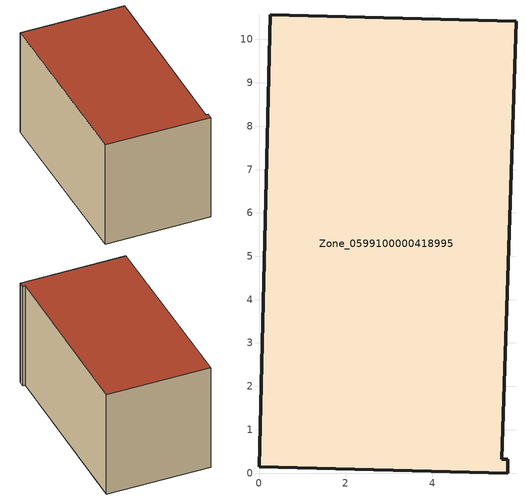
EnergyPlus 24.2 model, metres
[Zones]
Zone_0599100000418995
 floor ground (C_G): 0,0.15 0.26,10.57 5.93,10.42 5.6,0.32 5.74,0.32 5.73,0 z0
 wall outside (C_F): 0.26,10.57 0,0.15 5.73,0 5.74,0.32 5.6,0.32 5.93,10.42 0.26,10.57 z0:6.05
 roof outside (C_R): 0,0.15 5.73,0 5.74,0.32 5.6,0.32 5.93,10.42 0.26,10.57 z6.05
[BUILDING]
Pand.0599100000418995: North Axis=0; Terrain=City; Loads Convergence Tolerance Value=0.04; Temperature Convergence Tolerance Value=0.4; Solar Distribution=FullExterior; Maximum Number of Warmup Days=25; Minimum Number of Warmup Days=1
[Site:Location]
Rotterdam.The.Hague.AP_ZH_NLD Design_Conditions: Latitude=51.96; Longitude=4.45; Time Zone=1; Elevation=-4.5
[SITE:GROUNDTEMPERATURE:BUILDINGSURFACE]
18, 18, 18, 18, 18, 18, 18, 18, 18, 18, 18, 18
[MATERIAL] Thermal Absorptance=0.9; Solar Absorptance=0.7; Visible Absorptance=0.7
Name | Roughness | Thickness | Conductivity | Density | Specific Heat
G.TC.1992-2005 | MediumSmooth | 0.15 | 0.06 | 540 | 1210
F.TC.1992-2005 | Rough | 0.3 | 0.12 | 1920 | 840
R.TC.1992-2005 | MediumRough | 0.2 | 0.08 | 1500 | 1000
[CONSTRUCTION]
C_G: G.TC.1992-2005
C_F: F.TC.1992-2005
C_R: R.TC.1992-2005
[ZONE]
Zone_0599100000418995: Type=1; Multiplier=1; Ceiling Height=Autocalculate; Volume=Autocalculate; Floor Area=autocalculate; Part of Total Floor Area=Yes
[ZONEINFILTRATION:DESIGNFLOWRATE]
Infil_Zone_0599100000418995: Zone or ZoneList or Space or SpaceList=Zone_0599100000418995; Schedule=AlwaysOn; Design Flow Rate Calculation Method=Flow/Area; Flow Rate per Floor Area=0.0015; Constant Term Coefficient=1; Temperature Term Coefficient=0; Velocity Term Coefficient=0; Velocity Squared Term Coefficient=0
[HVACTEMPLATE:ZONE:IDEALLOADSAIRSYSTEM]
Zone_0599100000418995: Maximum Heating Supply Air Temperature=50; Minimum Cooling Supply Air Temperature=13; Maximum Heating Supply Air Humidity Ratio=0.0156; Minimum Cooling Supply Air Humidity Ratio=0.0077; Heating Limit=NoLimit; Cooling Limit=NoLimit; Dehumidification Control Type=ConstantSensibleHeatRatio; Cooling Sensible Heat Ratio=0.7; Dehumidification Setpoint=60; Humidification Control Type=None; Humidification Setpoint=30; Outdoor Air Method=None; Outdoor Air Flow Rate per Person=0.00944; Outdoor Air Flow Rate per Zone Floor Area=0; Outdoor Air Flow Rate per Zone=0; Demand Controlled Ventilation Type=None; Outdoor Air Economizer Type=NoEconomizer; Heat Recovery Type=None; Sensible Heat Recovery Effectiveness=0.7; Latent Heat Recovery Effectiveness=0.65
[ZONECONTROL:THERMOSTAT]
ThermostatControl_Zone_0599100000418995: Zone or ZoneList=Zone_0599100000418995; Control Type Schedule=DualSetpointControlType; Control 1=Thermostat_Zone_0599100000418995; Temperature Difference Between Cutout And Setpoint=0
[THERMOSTATSETPOINT:DUALSETPOINT]
Thermostat_Zone_0599100000418995: Heating Setpoint Temperature Schedule=HeatingSetpoint_Zone_0599100000418995; Cooling Setpoint Temperature Schedule=CoolingSetpoint_Zone_0599100000418995
[SCHEDULE:COMPACT]
HeatingSetpoint_Zone_0599100000418995: Through: 12/31, For: AllDays, Until: 24:00, 21
CoolingSetpoint_Zone_0599100000418995: Through: 12/31, For: AllDays, Until: 24:00, 24
DualSetpointControlType: Through: 12/31, For: AllDays, Until: 24:00, 4
AlwaysOn: Through: 12/31, For: AllDays, Until: 24:00, 1
